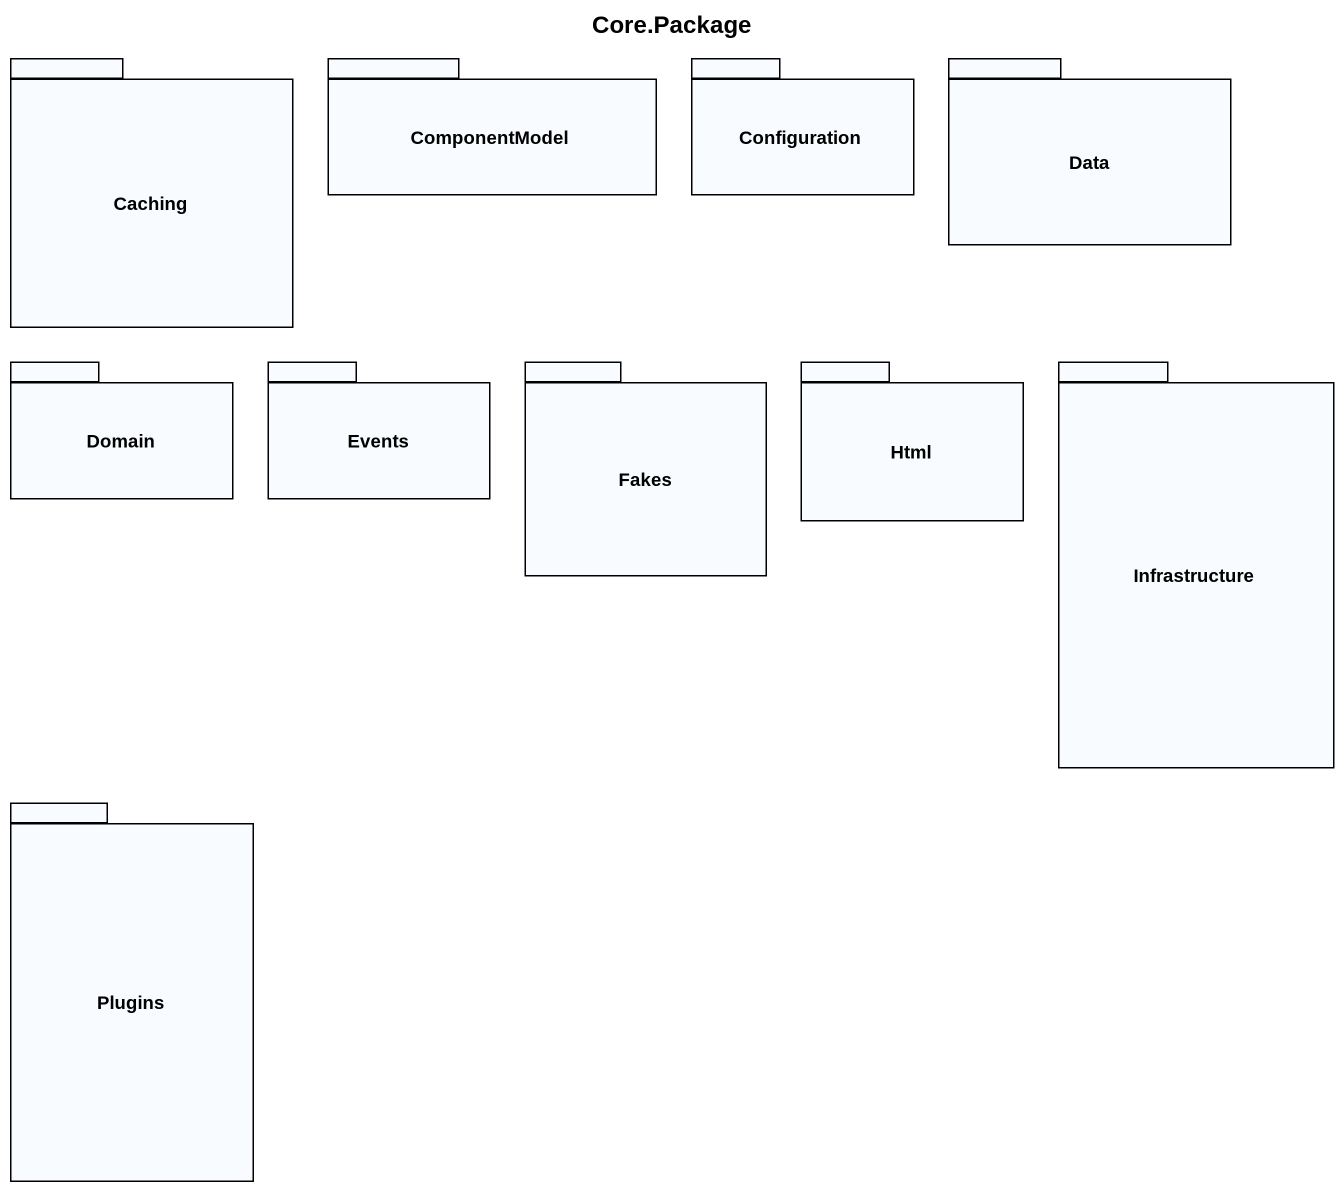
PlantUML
@startuml
title Core.Package
package Caching {
}
package ComponentModel {
}
package Configuration {
}
package Data {
}
package Domain {
}
package Events {
}
package Fakes {
}
package Html {
}
package Infrastructure {
}
package Plugins {
}
@enduml
